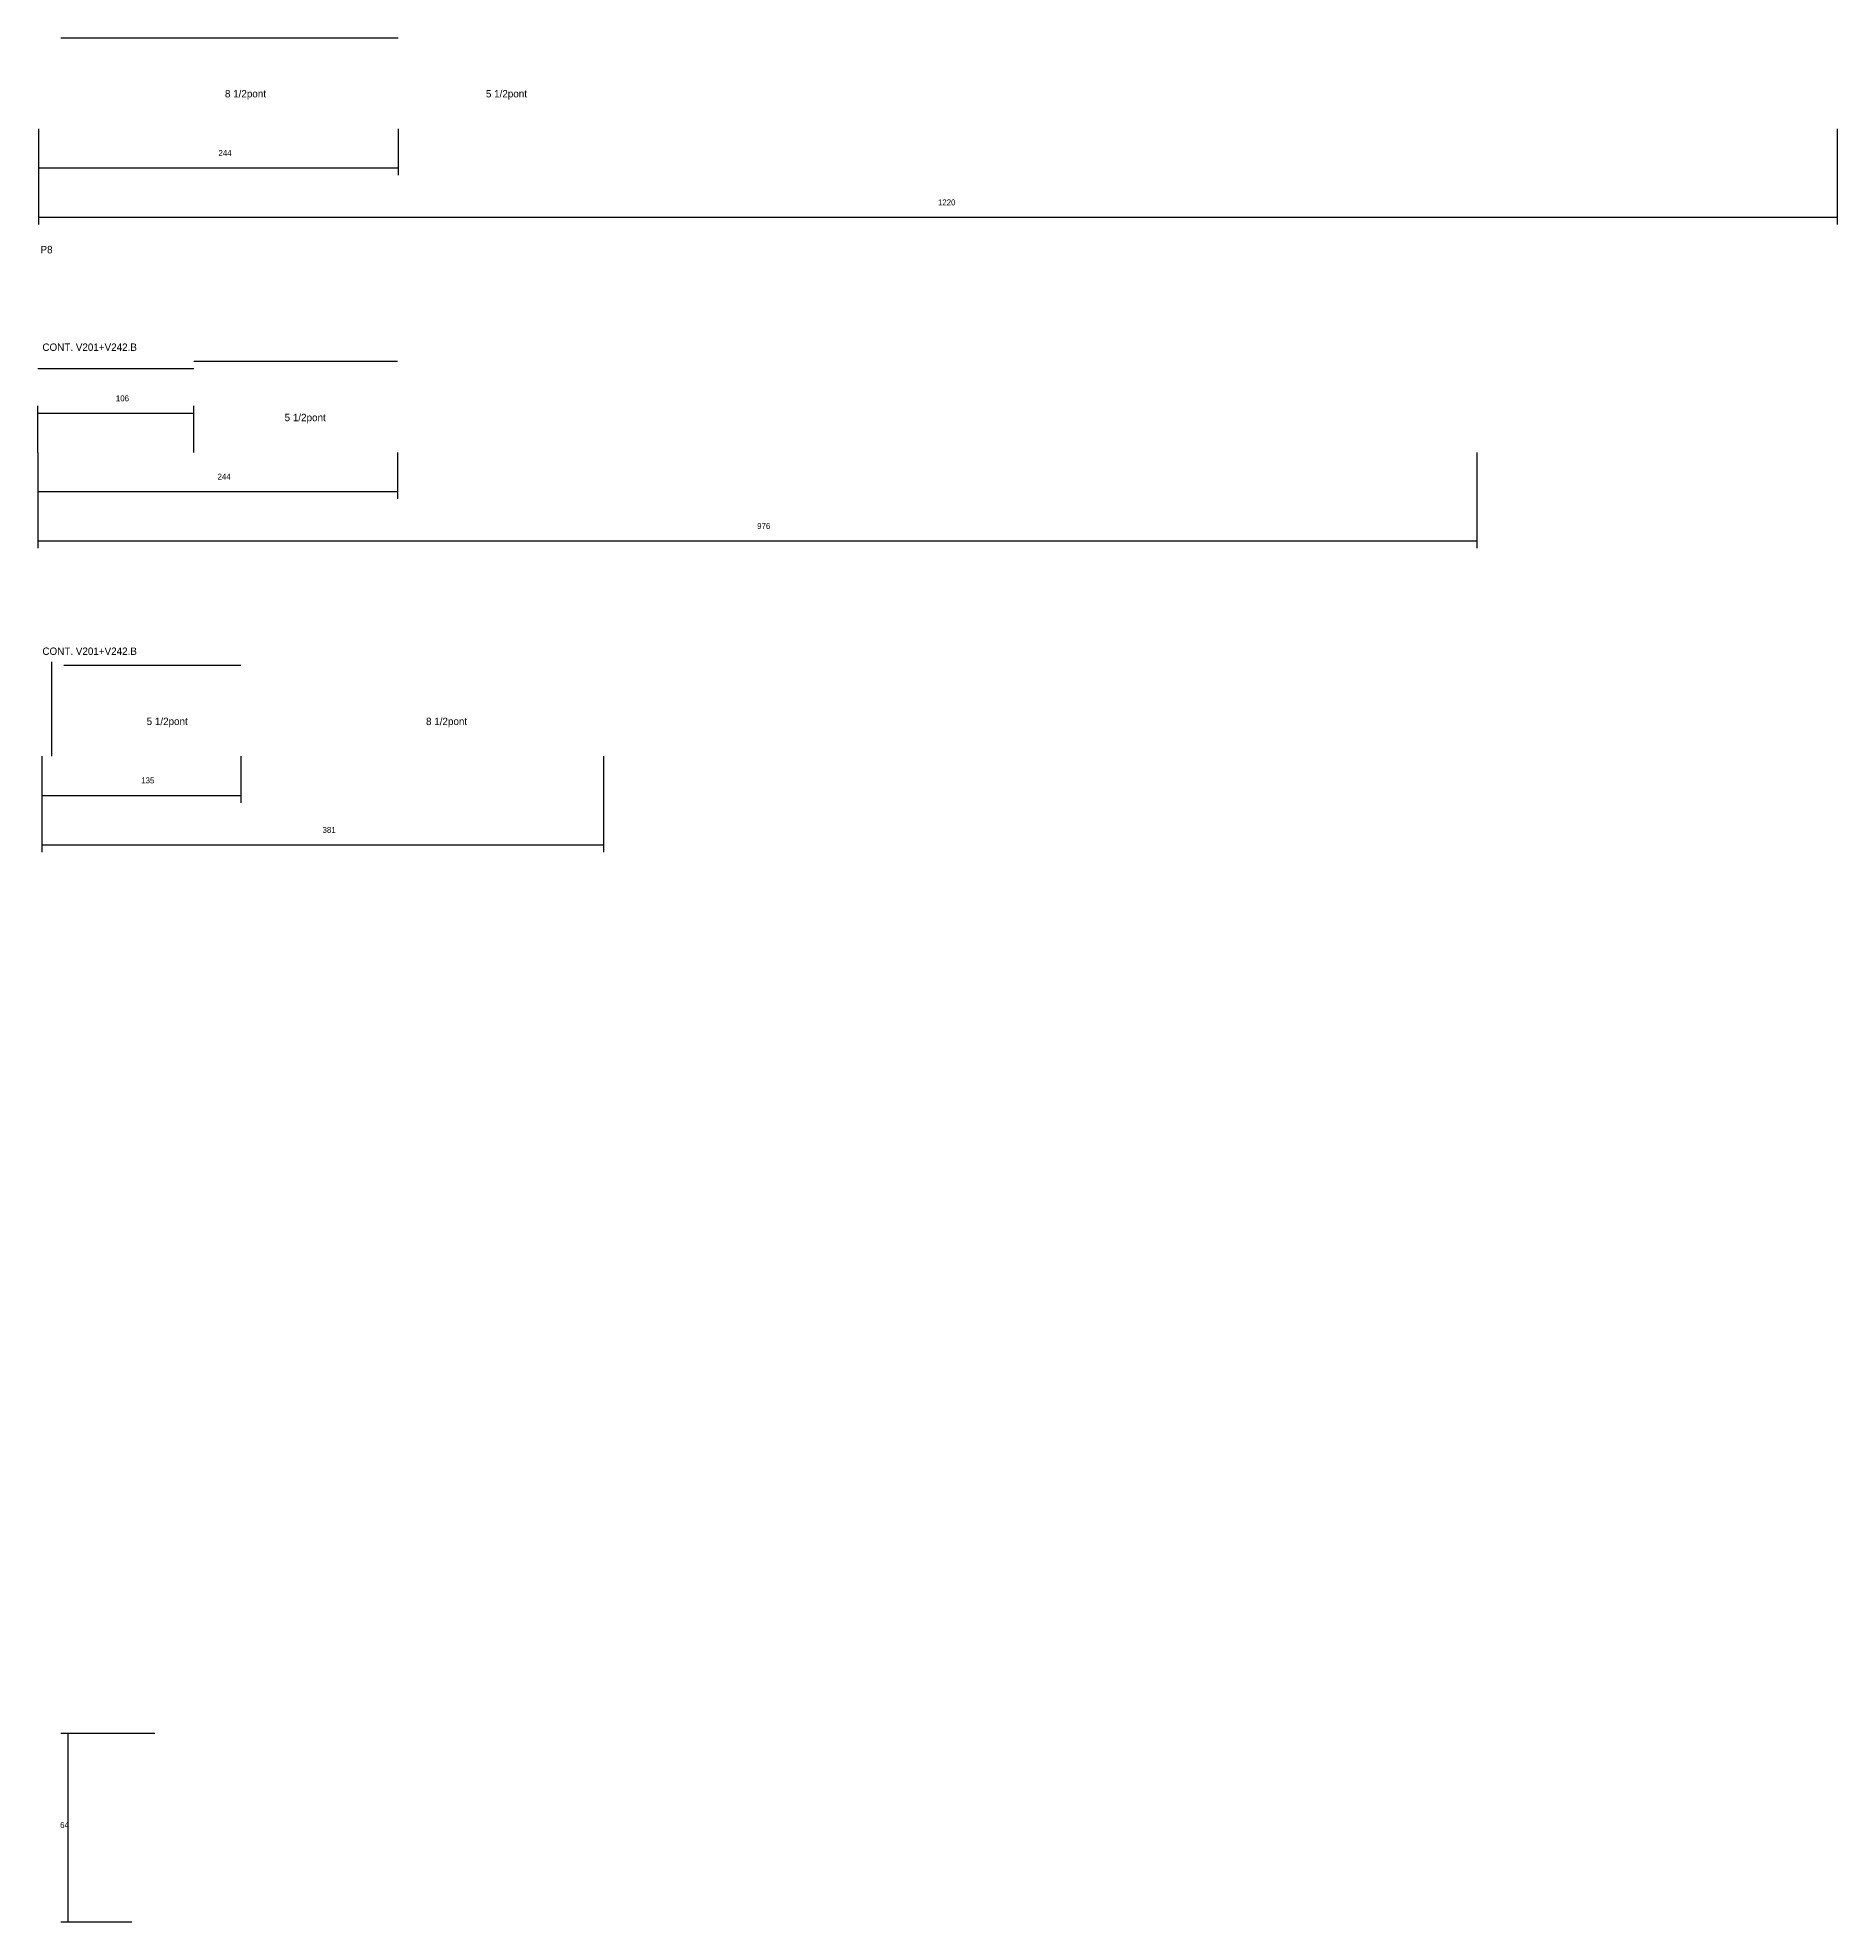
# Model space of a CAD drawing. Header units: metres. Extents: x 4470 to 7242, y 10166 to 11521.
# Drawn here: x 6022 to 7242, y 10168 to 11446 of the extents above; entities that cross this region are included whole.
import ezdxf

# ---------------------------------------------------------------- set-up
doc = ezdxf.new("R2010")
doc.units = ezdxf.units.M
for name, color, linetype in [('COTA', 4, 'Continuous'), ('Cota Seção (2x)', 4, 'Continuous'), ('NOMENCLATURA', 7, 'Continuous'), ('SARR_2.2x7', 40, 'Continuous'), ('Texto Seção', 7, 'Continuous')]:
    doc.layers.add(name, color=color, linetype=linetype)

msp = doc.modelspace()

# ---------------------------------------------------------------- linework, layer by layer
at = {"layer": 'COTA'}
for p, q in [((6022.4, 11384.2), (6022.4, 11352.7)), ((6022.4, 11384.2), (6022.4, 11319.2)), ((6266.4, 11384.2), (6266.4, 11352.7)), ((7242.4, 11384.2), (7242.4, 11319.2)), ((6022.4, 11357.7), (6266.4, 11357.7)), ((6022.4, 11324.2), (7242.4, 11324.2)), ((6021.8, 11164.7), (6021.8, 11133.2)), ((6265.8, 11164.7), (6265.8, 11133.2)), ((6021.8, 11138.2), (6265.8, 11138.2)), ((6024.5, 10958.6), (6024.5, 10927)), ((6024.5, 10958.6), (6024.5, 10893.5)), ((6159.5, 10958.6), (6159.5, 10927)), ((6405.5, 10958.6), (6405.5, 10893.5)), ((6024.5, 10932), (6159.5, 10932)), ((6024.5, 10898.5), (6405.5, 10898.5)), ((6101.3, 10295.8), (6037.5, 10295.8)), ((6042.5, 10167.8), (6042.5, 10295.8)), ((6085.7, 10167.8), (6037.5, 10167.8))]:
    msp.add_line(p, q, dxfattribs=at)
at = {"layer": 'Cota Seção (2x)'}
for p, q in [((6021.8, 11164.7), (6021.8, 11196.3)), ((6021.8, 11191.3), (6127.8, 11191.3)), ((6127.8, 11164.7), (6127.8, 11196.3)), ((6021.8, 11164.7), (6021.8, 11099.7)), ((6997.8, 11164.7), (6997.8, 11099.7)), ((6021.8, 11104.7), (6997.8, 11104.7))]:
    msp.add_line(p, q, dxfattribs=at)
at = {"layer": 'SARR_2.2x7'}
for p, q in [((6037.4, 11446), (6266.4, 11446)), ((6127.8, 11226.5), (6265.8, 11226.5)), ((6021.8, 11221.7), (6127.8, 11221.7)), ((6031.5, 10958.6), (6031.5, 11022.6)), ((6039.5, 11020.4), (6159.5, 11020.4))]:
    msp.add_line(p, q, dxfattribs=at)

# ---------------------------------------------------------------- texts
at = {"layer": 'COTA'}
for s, p in [('244', (6144.4, 11365.8)), ('1220', (6632.4, 11332.3)), ('244', (6143.8, 11146.3)), ('135', (6092, 10940.3)), ('381', (6215, 10906.7)), ('64', (6037, 10231.8))]:
    msp.add_text(s, height=4, dxfattribs=at).set_placement(p)
at = {"layer": 'Cota Seção (2x)'}
for s, p in [('106', (6074.8, 11199.4)), ('976', (6509.8, 11112.8))]:
    msp.add_text(s, height=4, dxfattribs=at).set_placement(p)
at = {"layer": 'NOMENCLATURA'}
for s, p in [('8 1/2pont', (6148.8, 11405.5)), ('5 1/2pont', (6325.8, 11405.5)), ('P8', (6023.7, 11299.8)), ('5 1/2pont', (6189.3, 11185.9)), ('5 1/2pont', (6095.7, 10979.8)), ('8 1/2pont', (6285.2, 10979.8))]:
    msp.add_text(s, height=5, dxfattribs=at).set_placement(p)
at = {"layer": 'Texto Seção'}
for p in [(6025, 11233.6), (6025, 11027.4)]:
    msp.add_text('CONT. V201+V242.B', height=5, dxfattribs=at).set_placement(p)

doc.saveas('drawing.dxf')
